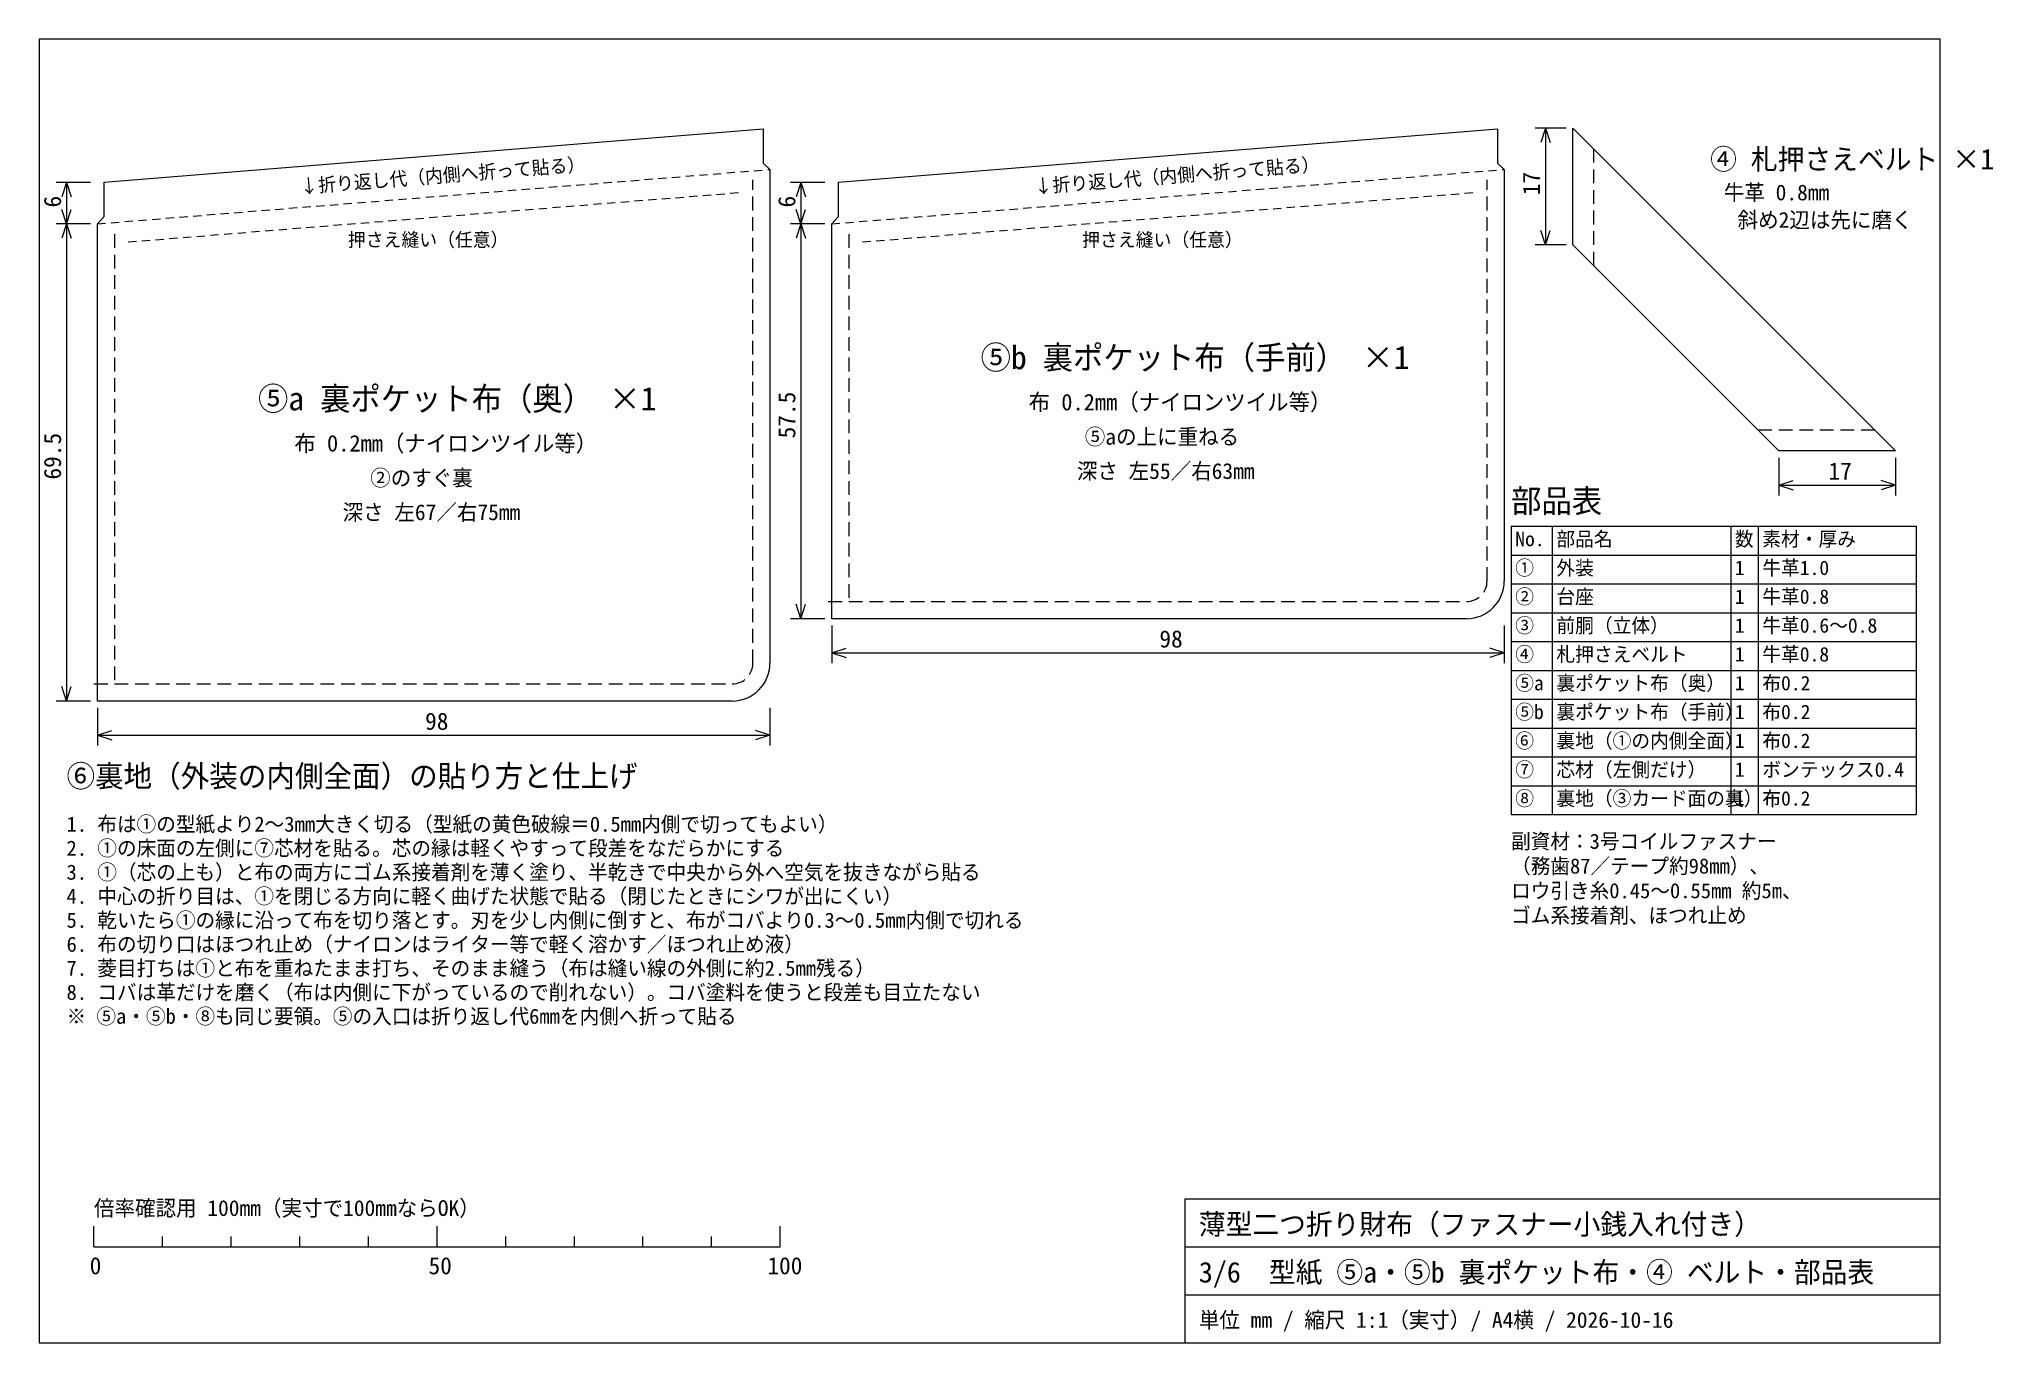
# Model space of a CAD drawing. Extents: x -138 to 146, y -95 to 95.
import ezdxf

# ---------------------------------------------------------------- set-up
doc = ezdxf.new("R2010")
doc.units = 0
doc.linetypes.add('DASHED', pattern=[3, 2, -1])
doc.linetypes.add('HIDDEN', pattern=[2, 1.2, -0.8])
for name, color, linetype in [('切断線', 7, 'CONTINUOUS'), ('図枠', 7, 'CONTINUOUS'), ('寸法', 7, 'CONTINUOUS'), ('文字', 7, 'CONTINUOUS'), ('縫い線', 1, 'DASHED'), ('谷折り', 4, 'HIDDEN')]:
    doc.layers.add(name, color=color, linetype=linetype)

msp = doc.modelspace()

# ---------------------------------------------------------------- linework, layer by layer
at = {"layer": '切断線', "color": 7, "linetype": 'CONTINUOUS'}
for p, q in [((-129, 74.161616), (-33, 81.919192)), ((-33, 81.919192), (-33, 76.919192)), ((-22, 74.161616), (74, 81.919192)), ((74, 81.919192), (74, 76.919192)), ((85, 82), (132, 35)), ((85, 65), (85, 82)), ((-33, 76.919192), (-32, 76)), ((74, 76.919192), (75, 76)), ((-129, 69.161616), (-129, 74.161616)), ((-32, 76), (-32, 4.040404)), ((-22, 69.161616), (-22, 74.161616)), ((75, 76), (75, 16.040404)), ((-130, 68.080808), (-129, 69.161616)), ((-23, 68.080808), (-22, 69.161616)), ((-130, -1.459596), (-130, 68.080808)), ((-23, 10.540404), (-23, 68.080808)), ((115, 35), (85, 65)), ((132, 35), (115, 35)), ((69.5, 10.540404), (-23, 10.540404)), ((-37.5, -1.459596), (-130, -1.459596))]:
    msp.add_line(p, q, dxfattribs=at)
for centre in [(69.5, 16.040404), (-37.5, 4.040404)]:
    msp.add_arc(centre, 5.5, 270, 0, dxfattribs=at)
at = {"layer": '図枠', "color": 7, "linetype": 'CONTINUOUS'}
for p, q in [((138.5, 95), (-138.5, 95)), ((-138.5, 95), (-138.5, -95)), ((138.5, -95), (138.5, 95)), ((76, 24), (135, 24)), ((76, 24), (76, -18)), ((82, 24), (82, -18)), ((108, 24), (108, -18)), ((112, 24), (112, -18)), ((135, 24), (135, -18)), ((76, 19.8), (135, 19.8)), ((76, 15.6), (135, 15.6)), ((76, 11.4), (135, 11.4)), ((76, 7.2), (135, 7.2)), ((76, 3), (135, 3)), ((76, -1.2), (135, -1.2)), ((76, -5.4), (135, -5.4)), ((76, -9.6), (135, -9.6)), ((76, -13.8), (135, -13.8)), ((76, -18), (135, -18)), ((28.5, -95), (28.5, -74)), ((28.5, -74), (138.5, -74)), ((-130.5, -81), (-130.5, -78)), ((-120.5, -81), (-120.5, -79.5)), ((-110.5, -81), (-110.5, -79.5)), ((-100.5, -81), (-100.5, -79.5)), ((-90.5, -81), (-90.5, -79.5)), ((-80.5, -81), (-80.5, -78)), ((-70.5, -81), (-70.5, -79.5)), ((-60.5, -81), (-60.5, -79.5)), ((-50.5, -81), (-50.5, -79.5)), ((-40.5, -81), (-40.5, -79.5)), ((-30.5, -81), (-30.5, -78)), ((-130.5, -81), (-30.5, -81)), ((28.5, -81), (138.5, -81)), ((28.5, -88), (138.5, -88)), ((-138.5, -95), (138.5, -95))]:
    msp.add_line(p, q, dxfattribs=at)
at = {"layer": '寸法', "color": 7, "linetype": 'CONTINUOUS'}
for p, q in [((84, 82), (79.5, 82)), ((81, 82), (80.320163, 79.907676)), ((81, 82), (81, 65)), ((81, 82), (81.679837, 79.907676)), ((-131, 74.080808), (-136, 74.080808)), ((-134.5, 74.080808), (-135.179837, 71.988484)), ((-134.5, 74.080808), (-134.5, 68.080808)), ((-134.5, 74.080808), (-133.820163, 71.988484)), ((-24, 74.080808), (-29, 74.080808)), ((-27.5, 74.080808), (-28.179837, 71.988484)), ((-27.5, 74.080808), (-27.5, 68.080808)), ((-27.5, 74.080808), (-26.820163, 71.988484)), ((-134.5, 68.080808), (-135.179837, 70.173132)), ((-134.5, 68.080808), (-133.820163, 70.173132)), ((-27.5, 68.080808), (-28.179837, 70.173132)), ((-27.5, 68.080808), (-26.820163, 70.173132)), ((-131, 68.080808), (-136, 68.080808)), ((-131, 68.080808), (-136, 68.080808)), ((-134.5, 68.080808), (-135.179837, 65.988484)), ((-134.5, 68.080808), (-134.5, -1.459596)), ((-134.5, 68.080808), (-133.820163, 65.988484)), ((-24, 68.080808), (-29, 68.080808)), ((-24, 68.080808), (-29, 68.080808)), ((-27.5, 68.080808), (-28.179837, 65.988484)), ((-27.5, 68.080808), (-27.5, 10.540404)), ((-27.5, 68.080808), (-26.820163, 65.988484)), ((81, 65), (80.320163, 67.092324)), ((81, 65), (81.679837, 67.092324)), ((84, 65), (79.5, 65)), ((115, 34), (115, 28.5)), ((132, 34), (132, 28.5)), ((115, 30), (117.092324, 30.679837)), ((115, 30), (132, 30)), ((115, 30), (117.092324, 29.320163)), ((132, 30), (129.907676, 30.679837)), ((132, 30), (129.907676, 29.320163)), ((-27.5, 10.540404), (-28.179837, 12.632728)), ((-27.5, 10.540404), (-26.820163, 12.632728)), ((-24, 10.540404), (-29, 10.540404)), ((-23, 9.540404), (-23, 4.040404)), ((75, 9.540404), (75, 4.040404)), ((-23, 5.540404), (-20.907676, 6.220241)), ((75, 5.540404), (72.907676, 6.220241)), ((-23, 5.540404), (75, 5.540404)), ((-23, 5.540404), (-20.907676, 4.860567)), ((75, 5.540404), (72.907676, 4.860567)), ((-134.5, -1.459596), (-135.179837, 0.632728)), ((-134.5, -1.459596), (-133.820163, 0.632728)), ((-131, -1.459596), (-136, -1.459596)), ((-130, -2.459596), (-130, -7.959596)), ((-32, -2.459596), (-32, -7.959596)), ((-130, -6.459596), (-127.907676, -5.779759)), ((-130, -6.459596), (-32, -6.459596)), ((-130, -6.459596), (-127.907676, -7.139433)), ((-32, -6.459596), (-34.092324, -5.779759)), ((-32, -6.459596), (-34.092324, -7.139433))]:
    msp.add_line(p, q, dxfattribs=at)
at = {"layer": '縫い線', "color": 1, "linetype": 'DASHED'}
for p, q in [((88, 79), (88, 62)), ((-34.5, 4.040404), (-34.5, 74.5)), ((72.5, 16.040404), (72.5, 74.5)), ((-127.5, 66.580808), (-127.5, 1.040404)), ((-20.5, 66.580808), (-20.5, 13.040404)), ((129, 38), (112, 38)), ((-23.5, 13.040404), (69.5, 13.040404)), ((-130.5, 1.040404), (-37.5, 1.040404))]:
    msp.add_line(p, q, dxfattribs=at)
at = {"layer": '縫い線', "color": 1, "linetype": 'HIDDEN'}
for p, q in [((-125.5, 65.444444), (-36.5, 72.636364)), ((-18.5, 65.444444), (70.5, 72.636364))]:
    msp.add_line(p, q, dxfattribs=at)
at = {"layer": '縫い線', "color": 1, "linetype": 'DASHED'}
for centre in [(69.5, 16.040404), (-37.5, 4.040404)]:
    msp.add_arc(centre, 3, 270, 0, dxfattribs=at)
at = {"layer": '谷折り', "color": 4, "linetype": 'HIDDEN'}
for p, q in [((-130, 68.080808), (-32, 76)), ((-23, 68.080808), (75, 76))]:
    msp.add_line(p, q, dxfattribs=at)

# ---------------------------------------------------------------- texts
at = {"layer": '寸法', "color": 7}
for s, p in [('17', (80.2, 72.25)), ('6', (-135.3, 70.455808)), ('6', (-28.3, 70.455808)), ('57.5', (-28.3, 36.810606)), ('69.5', (-135.3, 30.810606))]:
    msp.add_text(s, height=2.5, rotation=90, dxfattribs=at).set_placement(p)
for s, p in [('17', (122.25, 30.8)), ('98', (24.75, 6.340404)), ('98', (-82.25, -5.659596))]:
    msp.add_text(s, height=2.5, dxfattribs=at).set_placement(p)
at = {"layer": '文字', "color": 7}
for p in [(-100.449055, 72.481782), (6.550945, 72.481782)]:
    msp.add_text('↓折り返し代（内側へ折って貼る）', height=2, rotation=4.573457, dxfattribs=at).set_placement(p)
for s, height, p in [('④ 札押さえベルト ×1', 3, (105, 76)), ('牛革 0.8mm', 2.3, (107, 71.5)), ('斜め2辺は先に磨く', 2.3, (109, 67.5)), ('押さえ縫い（任意）', 2, (-93.5, 64.757576)), ('押さえ縫い（任意）', 2, (13.5, 64.757576)), ('⑤b 裏ポケット布（手前） ×1', 3.4, (-1.3, 46.89899)), ('⑤a 裏ポケット布（奥） ×1', 3.4, (-106.6, 40.89899)), ('布 0.2mm（ナイロンツイル等）', 2.4, (5.7, 40.89899)), ('布 0.2mm（ナイロンツイル等）', 2.4, (-101.3, 34.89899)), ('⑤aの上に重ねる', 2.3, (13.875, 35.89899)), ('②のすぐ裏', 2.3, (-90.25, 29.89899)), ('深さ 左55／右63mm', 2.3, (12.725, 30.89899)), ('部品表', 3.4, (76, 26)), ('深さ 左67／右75mm', 2.3, (-94.275, 24.89899)), ('No.', 2.1, (76.6, 21.1)), ('部品名', 2.1, (82.6, 21.1)), ('数', 2.1, (108.6, 21.1)), ('素材・厚み', 2.1, (112.6, 21.1)), ('①', 2.1, (76.6, 16.9)), ('外装', 2.1, (82.6, 16.9)), ('1', 2.1, (108.6, 16.9)), ('牛革1.0', 2.1, (112.6, 16.9)), ('②', 2.1, (76.6, 12.7)), ('台座', 2.1, (82.6, 12.7)), ('1', 2.1, (108.6, 12.7)), ('牛革0.8', 2.1, (112.6, 12.7)), ('③', 2.1, (76.6, 8.5)), ('前胴（立体）', 2.1, (82.6, 8.5)), ('1', 2.1, (108.6, 8.5)), ('牛革0.6～0.8', 2.1, (112.6, 8.5)), ('④', 2.1, (76.6, 4.3)), ('札押さえベルト', 2.1, (82.6, 4.3)), ('1', 2.1, (108.6, 4.3)), ('牛革0.8', 2.1, (112.6, 4.3)), ('⑤a', 2.1, (76.6, 0.1)), ('裏ポケット布（奥）', 2.1, (82.6, 0.1)), ('1', 2.1, (108.6, 0.1)), ('布0.2', 2.1, (112.6, 0.1)), ('⑤b', 2.1, (76.6, -4.1)), ('裏ポケット布（手前）', 2.1, (82.6, -4.1)), ('1', 2.1, (108.6, -4.1)), ('布0.2', 2.1, (112.6, -4.1)), ('⑥', 2.1, (76.6, -8.3)), ('裏地（①の内側全面）', 2.1, (82.6, -8.3)), ('1', 2.1, (108.6, -8.3)), ('布0.2', 2.1, (112.6, -8.3)), ('⑥裏地（外装の内側全面）の貼り方と仕上げ', 3.2, (-134.5, -14)), ('⑦', 2.1, (76.6, -12.5)), ('芯材（左側だけ）', 2.1, (82.6, -12.5)), ('1', 2.1, (108.6, -12.5)), ('ボンテックス0.4', 2.1, (112.6, -12.5)), ('⑧', 2.1, (76.6, -16.7)), ('裏地（③カード面の裏）', 2.1, (82.6, -16.7)), ('1', 2.1, (108.6, -16.7)), ('布0.2', 2.1, (112.6, -16.7)), ('1. 布は①の型紙より2～3mm大きく切る（型紙の黄色破線＝0.5mm内側で切ってもよい）', 2.2, (-134.5, -20.5)), ('2. ①の床面の左側に⑦芯材を貼る。芯の縁は軽くやすって段差をなだらかにする', 2.2, (-134.5, -24)), ('副資材：3号コイルファスナー', 2.2, (76, -23)), ('3. ①（芯の上も）と布の両方にゴム系接着剤を薄く塗り、半乾きで中央から外へ空気を抜きながら貼る', 2.2, (-134.5, -27.5)), ('（務歯87／テープ約98mm）、', 2.2, (76, -26.6)), ('4. 中心の折り目は、①を閉じる方向に軽く曲げた状態で貼る（閉じたときにシワが出にくい）', 2.2, (-134.5, -31)), ('ロウ引き糸0.45～0.55mm 約5m、', 2.2, (76, -30.2)), ('ゴム系接着剤、ほつれ止め', 2.2, (76, -33.8)), ('5. 乾いたら①の縁に沿って布を切り落とす。刃を少し内側に倒すと、布がコバより0.3～0.5mm内側で切れる', 2.2, (-134.5, -34.5)), ('6. 布の切り口はほつれ止め（ナイロンはライター等で軽く溶かす／ほつれ止め液）', 2.2, (-134.5, -38)), ('7. 菱目打ちは①と布を重ねたまま打ち、そのまま縫う（布は縫い線の外側に約2.5mm残る）', 2.2, (-134.5, -41.5)), ('8. コバは革だけを磨く（布は内側に下がっているので削れない）。コバ塗料を使うと段差も目立たない', 2.2, (-134.5, -45)), ('※ ⑤a・⑤b・⑧も同じ要領。⑤の入口は折り返し代6mmを内側へ折って貼る', 2.2, (-134.5, -48.5)), ('倍率確認用 100mm（実寸で100mmならOK）', 2.3, (-130.5, -76.5)), ('薄型二つ折り財布（ファスナー小銭入れ付き）', 3, (30.5, -79.2)), ('0', 2.5, (-131.125, -85)), ('50', 2.5, (-81.75, -85)), ('100', 2.5, (-32.375, -85)), ('3/6  型紙 ⑤a・⑤b 裏ポケット布・④ ベルト・部品表', 3, (30.5, -86.2)), ('単位 mm / 縮尺 1:1（実寸）/ A4横 / 2026-10-16', 2.3, (30.5, -92.8))]:
    msp.add_text(s, height=height, dxfattribs=at).set_placement(p)

doc.saveas('drawing.dxf')
